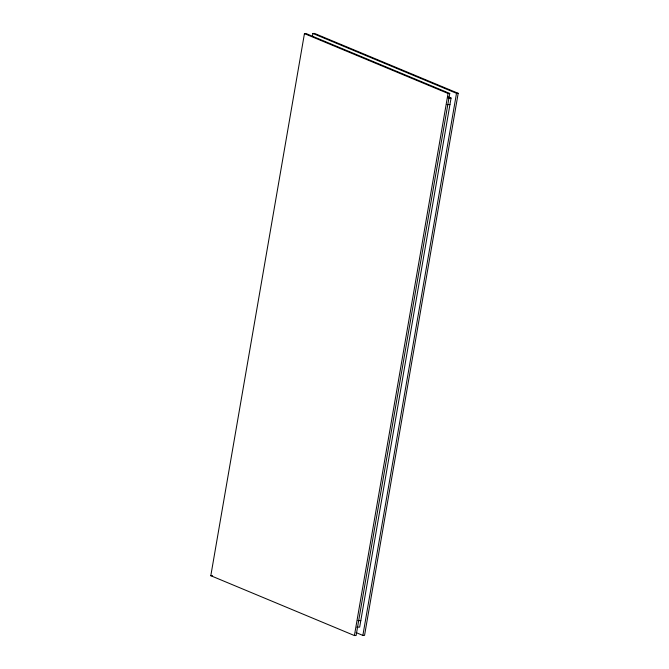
<?xml version="1.0" encoding="UTF-8"?>
<svg xmlns="http://www.w3.org/2000/svg" width="669" height="669" viewBox="0 0 669 669"><rect width="100%" height="100%" fill="white"/><g stroke="black" fill="none" stroke-linecap="round" stroke-linejoin="round"><path stroke-width="1" d="M210.81 575.7L304.445 33.617L306.134 33.592L449.735 93.443L356.1 635.525L354.411 635.55L210.81 575.7L212.499 575.666M312.364 36.561L312.9 33.475L314.589 33.45L458.19 93.3L364.555 635.383L362.866 635.408L356.117 632.598M354.411 635.55L448.046 93.468L304.445 33.617M448.171 96.838L451.065 98.042L359.679 627.112L356.778 627.154M362.866 635.408L456.501 93.334L312.9 33.475M448.046 93.468L449.735 93.443M456.501 93.334L458.19 93.3M448.163 98.092L451.065 98.042M447.043 104.598L449.944 104.548M357.907 620.656L360.8 620.606"/></g></svg>
